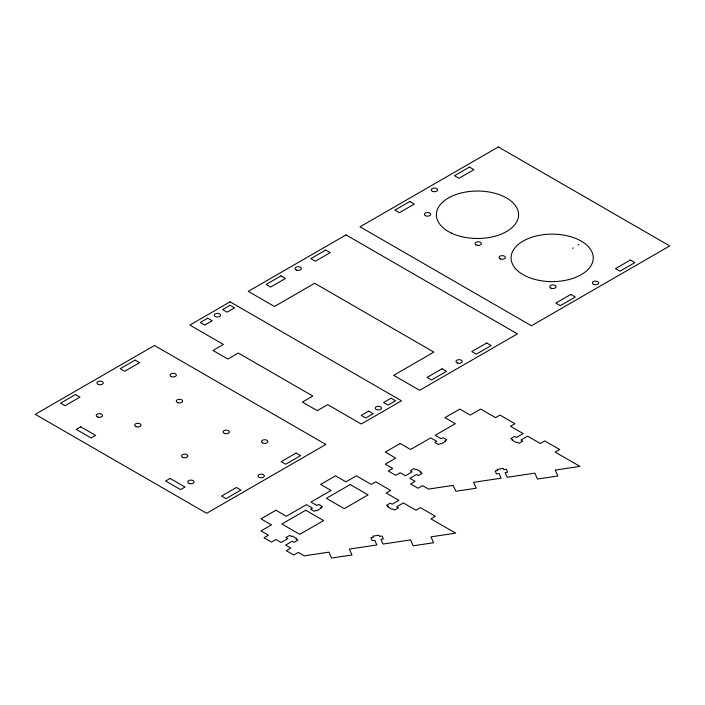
<?xml version="1.0" encoding="UTF-8"?>
<svg xmlns="http://www.w3.org/2000/svg" width="705" height="705" viewBox="0 0 705 705"><rect width="100%" height="100%" fill="white"/><g stroke="black" fill="none" stroke-linecap="round" stroke-linejoin="round"><path stroke-width="1.06" d="M578.047 245.023L578.796 244.591M572.539 248.345L573.28 247.913M154.483 345.485L35.25 414.329L206.653 513.284L325.886 444.45L154.483 345.485M230.094 301.837L189.856 325.067L223.388 344.428L212.954 350.455L227.856 359.056L238.29 353.038L312.817 396.06L302.383 402.079L317.285 410.689L327.719 404.661L361.251 424.022L401.498 400.793L230.094 301.837M346.014 234.915L248.239 291.359L274.439 306.49L314.65 283.278L433.883 352.112L393.681 375.324L419.642 390.314L517.408 333.87L346.014 234.915M498.347 146.957L360.035 226.816L531.438 325.772L669.75 245.922L498.347 146.957M75.488 394.536L60.586 403.145L65.063 405.727L79.965 397.118L75.488 394.536M135.113 360.114L120.203 368.724L124.679 371.306L139.581 362.696L135.113 360.114M207.737 318.184L200.291 322.485L204.758 325.067L212.214 320.766L207.737 318.184M230.094 305.274L222.648 309.583L227.116 312.165L234.571 307.856L230.094 305.274M281.031 275.875L266.129 284.476L270.597 287.058L285.499 278.457L281.031 275.875M325.745 250.055L310.834 258.664L315.311 261.247L330.213 252.637L325.745 250.055M409.817 201.515L394.915 210.116L399.382 212.698L414.293 204.097L409.817 201.515M469.433 167.094L454.531 175.704L458.999 178.286L473.91 169.676L469.433 167.094M80.705 426.807L76.237 429.389L91.139 437.99L95.616 435.408L80.705 426.807M170.134 478.439L165.666 481.022L180.568 489.623L185.036 487.04L170.134 478.439M236.457 487.472L221.555 496.073L226.023 498.655L240.934 490.054L236.457 487.472M296.074 453.051L281.172 461.66L285.64 464.234L300.55 455.633L296.074 453.051M368.706 411.121L361.251 415.421L365.728 418.003L373.174 413.703L368.706 411.121M391.063 398.21L383.608 402.511L388.085 405.093L395.531 400.793L391.063 398.21M442 368.803L427.089 377.413L431.566 379.995L446.468 371.385L442 368.803M486.706 342.991L471.804 351.592L476.28 354.174L491.182 345.573L486.706 342.991M570.786 294.452L555.884 303.053L560.352 305.635L575.254 297.034L570.786 294.452M630.402 260.03L615.5 268.631L619.968 271.214L634.87 262.613L630.402 260.03M275.911 510.244L261.009 518.854L271.443 524.873L261.009 530.9L268.455 535.201L263.987 537.783L271.443 542.083L275.911 539.501L281.128 542.515L287.834 538.646L285.974 537.571L289.693 535.421L291.562 536.496L292.302 536.064L296.779 538.646L296.029 539.078L297.898 540.153L294.17 542.304L292.302 541.228L285.595 545.097L290.812 548.111L286.345 550.693L293.791 554.994L298.268 552.412L304.225 555.848L328.909 552.147L331.553 558.043L351.954 554.985L349.31 549.089L376.849 544.965L374.734 540.25L372.178 540.638L370.856 537.686L373.412 537.307L372.875 536.126L378.999 535.21L379.528 536.39L382.075 536.011L383.405 538.955L380.85 539.334L382.974 544.048L410.548 539.915L413.2 545.802L433.601 542.744L430.949 536.858L455.677 533.147L430.914 518.854L435.39 516.272L420.48 507.671L416.012 510.244L403.339 502.929L396.633 506.807L398.501 507.882L394.774 510.032L392.905 508.957L392.165 509.389L387.688 506.807L388.437 506.375L386.578 505.3L390.297 503.15L392.165 504.225L398.871 500.356L386.199 493.042L390.676 490.46L375.765 481.85L371.297 484.432L356.395 475.831L345.961 481.85L335.527 475.831L320.625 484.432L331.059 490.46L310.931 502.075L316.898 505.511L318.757 504.436L322.485 506.587L320.625 507.671L321.365 508.093L316.898 510.676L316.148 510.244L314.289 511.328L310.561 509.169L312.43 508.093L306.464 504.657L286.345 516.272L275.911 510.244M400.193 443.489L385.291 452.09L395.725 458.118L385.291 464.137L392.738 468.437L388.27 471.019L395.725 475.32L400.193 472.747L405.41 475.752L412.117 471.883L410.248 470.808L413.976 468.658L415.844 469.733L416.584 469.301L421.061 471.883L420.312 472.315L422.18 473.39L418.453 475.54L416.584 474.465L409.878 478.334L415.095 481.348L410.627 483.93L418.074 488.23L422.551 485.648L428.508 489.085L453.192 485.384L455.835 491.279L476.236 488.221L473.593 482.326L501.132 478.201L499.017 473.487L496.461 473.875L495.139 470.931L497.695 470.543L497.157 469.371L503.282 468.446L503.811 469.627L506.357 469.248L507.688 472.191L505.133 472.57L507.256 477.285L534.831 473.152L537.483 479.039L557.884 475.981L555.232 470.094L579.959 466.384L555.196 452.09L559.673 449.508L544.762 440.907L540.294 443.489L527.622 436.175L520.916 440.043L522.784 441.118L519.056 443.269L517.188 442.194L516.448 442.625L511.971 440.043L512.72 439.612L510.861 438.536L514.579 436.386L516.448 437.461L523.154 433.593L510.482 426.278L514.958 423.696L500.048 415.086L495.58 417.668L480.678 409.067L470.244 415.086L459.81 409.067L444.908 417.668L455.342 423.696L435.214 435.311L441.18 438.757L443.04 437.682L446.767 439.832L444.908 440.907L445.648 441.33L441.18 443.912L440.431 443.489L438.572 444.564L434.844 442.414L436.712 441.33L430.746 437.893L410.627 449.508L400.193 443.489M305.714 510.244L281.868 524.018L299.757 534.346L323.604 520.572L305.714 510.244M350.209 484.564L326.362 498.329L344.243 508.658L368.089 494.892L350.209 484.564M425.441 215.695A3.164 1.824 0 0 0 430.649 214.717A3.164 1.824 0 0 0 426.578 212.602A3.164 1.824 0 0 0 425.441 215.695M531.605 278.431A41.102 23.732 0 0 0 593.258 257.88A41.102 23.732 0 0 0 531.605 237.329A41.102 23.732 0 0 0 531.605 278.431M451.332 233.073A41.102 23.732 0 0 0 518.016 218.691A41.102 23.732 0 0 0 463.097 192.535A41.102 23.732 0 0 0 451.332 233.073M500.515 258.982A3.164 1.824 0 0 0 505.379 257.536A3.164 1.824 0 0 0 500.779 255.827A3.164 1.824 0 0 0 500.515 258.982M475.99 244.882A3.164 1.824 0 0 0 481.286 244.062A3.164 1.824 0 0 0 477.408 241.833A3.164 1.824 0 0 0 475.99 244.882M457.554 363.075A3.164 1.824 0 0 0 462.295 361.489A3.164 1.824 0 0 0 457.554 359.911A3.164 1.824 0 0 0 457.554 363.075M224.543 433.46A3.164 1.824 0 0 0 229.407 432.015A3.164 1.824 0 0 0 224.798 430.306A3.164 1.824 0 0 0 224.543 433.46M98.506 384.498A3.164 1.824 0 0 0 103.247 382.921A3.164 1.824 0 0 0 98.506 381.343A3.164 1.824 0 0 0 98.506 384.498M259.44 477.461A3.164 1.824 0 0 0 264.357 476.06A3.164 1.824 0 0 0 259.801 474.306A3.164 1.824 0 0 0 259.44 477.461M551.063 288.195A3.164 1.824 0 0 0 556.051 286.882A3.164 1.824 0 0 0 551.592 285.04A3.164 1.824 0 0 0 551.063 288.195M593.945 284.503A3.164 1.824 0 0 0 598.686 282.916A3.164 1.824 0 0 0 593.945 281.339A3.164 1.824 0 0 0 593.945 284.503M189.099 483.41A3.164 1.824 0 0 0 194.078 482.088A3.164 1.824 0 0 0 189.601 480.264A3.164 1.824 0 0 0 189.099 483.41M432.826 191.478A3.164 1.824 0 0 0 437.576 189.901A3.164 1.824 0 0 0 432.826 188.314A3.164 1.824 0 0 0 432.826 191.478M97.836 417.069A3.164 1.824 0 0 0 102.578 415.492A3.164 1.824 0 0 0 97.836 413.906A3.164 1.824 0 0 0 97.836 417.069M296.585 270.138A3.164 1.824 0 0 0 301.335 268.561A3.164 1.824 0 0 0 296.585 266.975A3.164 1.824 0 0 0 296.585 270.138M171.368 376.62A3.164 1.824 0 0 0 176.338 375.298A3.164 1.824 0 0 0 171.87 373.474A3.164 1.824 0 0 0 171.368 376.62M183.088 457.519A3.164 1.824 0 0 0 187.83 455.932A3.164 1.824 0 0 0 183.088 454.355A3.164 1.824 0 0 0 183.088 457.519M215.483 316.615A3.164 1.824 0 0 0 220.559 315.426A3.164 1.824 0 0 0 216.232 313.487A3.164 1.824 0 0 0 215.483 316.615M376.814 409.684A3.164 1.824 0 0 0 381.555 408.107A3.164 1.824 0 0 0 376.814 406.529A3.164 1.824 0 0 0 376.814 409.684M262.463 442.855A3.164 1.824 0 0 0 267.759 442.035A3.164 1.824 0 0 0 263.882 439.797A3.164 1.824 0 0 0 262.463 442.855M177.871 402.705A3.164 1.824 0 0 0 182.613 401.119A3.164 1.824 0 0 0 177.871 399.541A3.164 1.824 0 0 0 177.871 402.705M136.153 426.666A3.164 1.824 0 0 0 141.026 425.212A3.164 1.824 0 0 0 136.418 423.502A3.164 1.824 0 0 0 136.153 426.666"/></g></svg>
